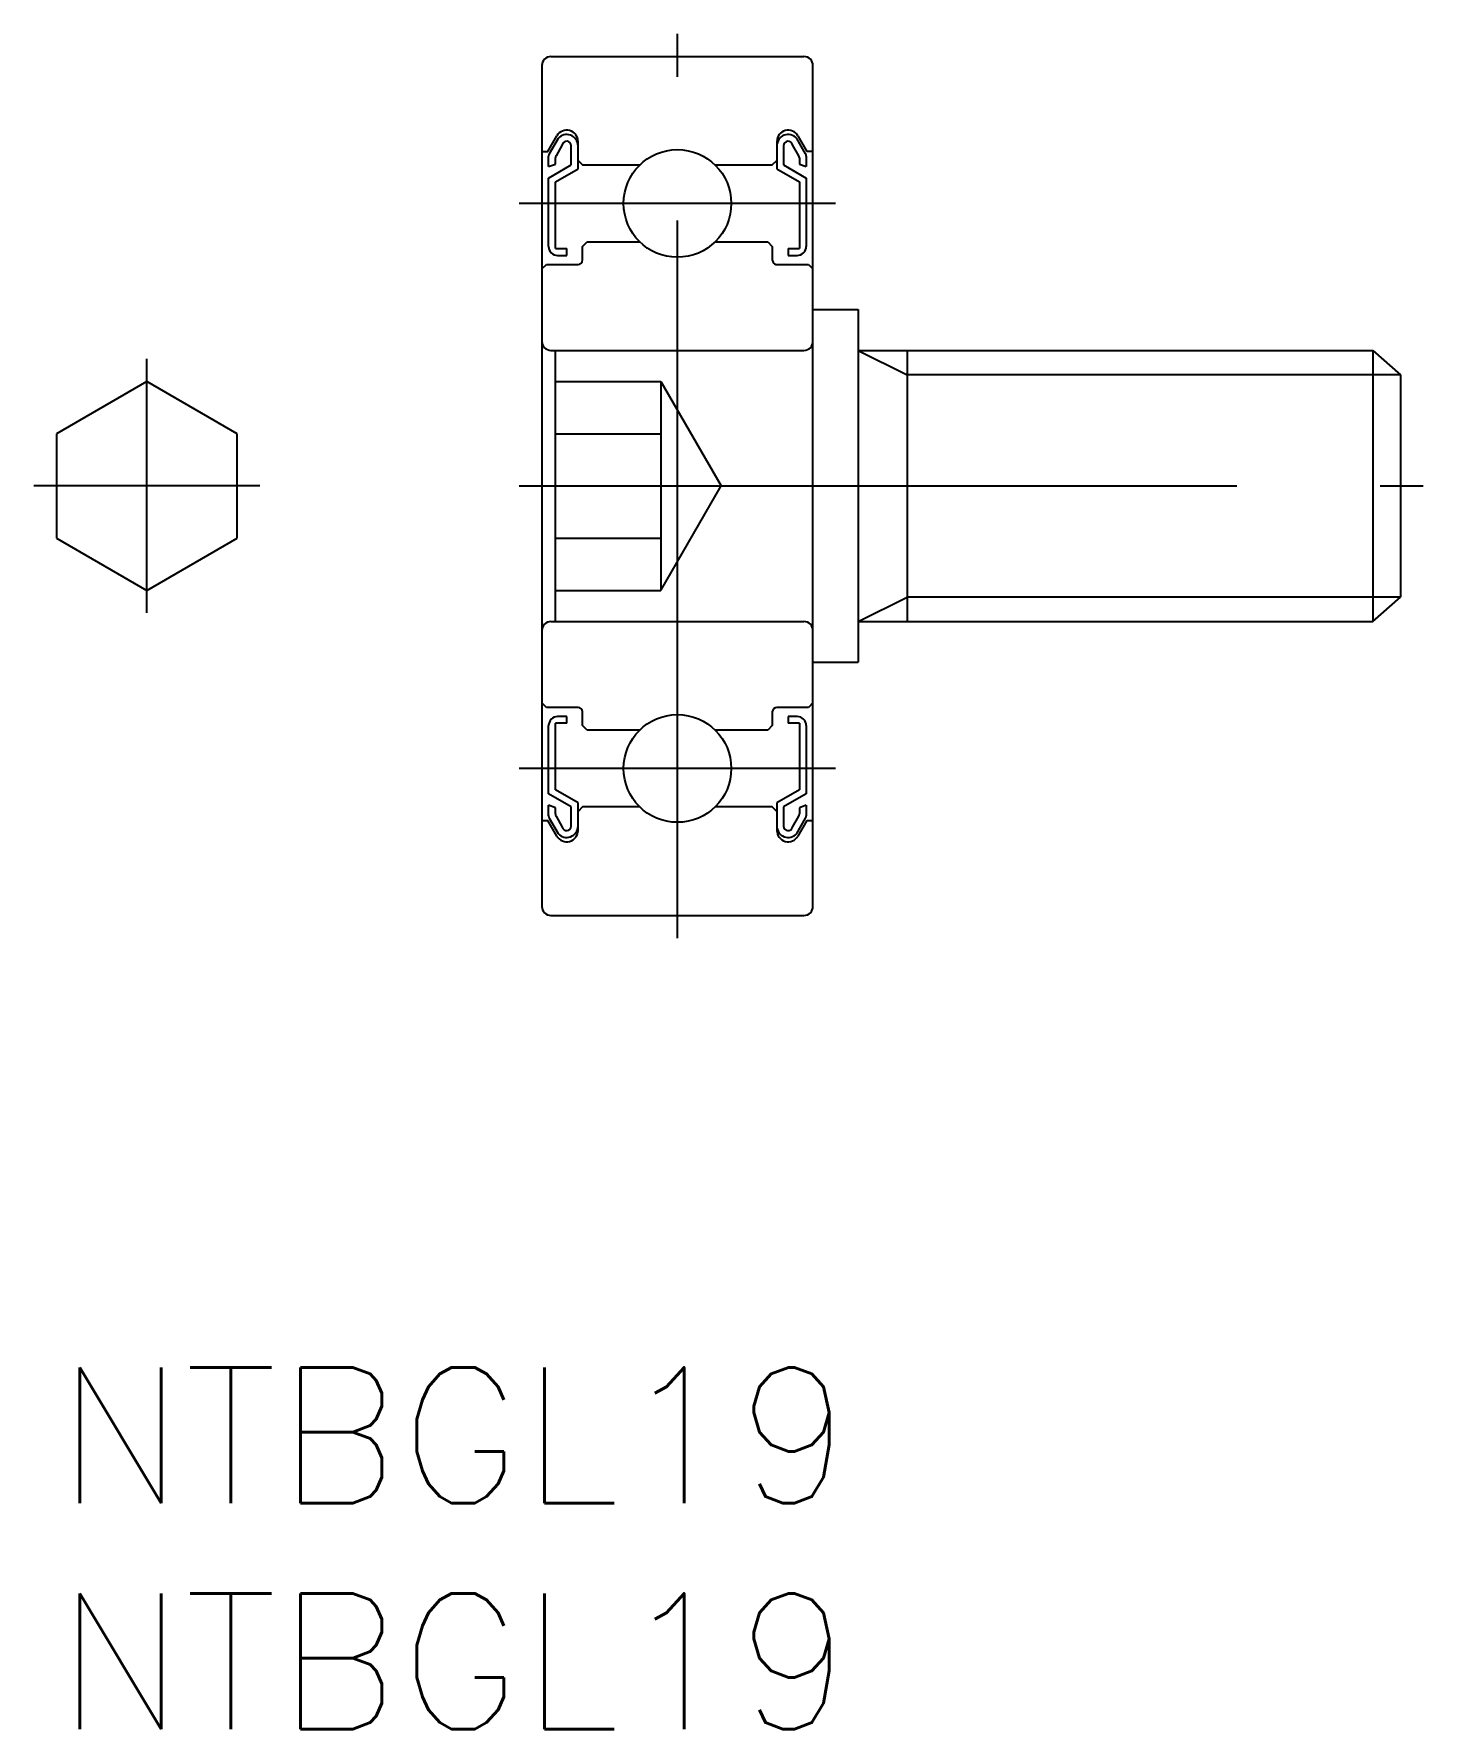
# Model space of a CAD drawing. Extents: x -0.5 to 30.2, y -8 to 29.5.
import ezdxf

# ---------------------------------------------------------------- set-up
doc = ezdxf.new("R2010")
doc.units = 0
doc.header["$LTSCALE"] = 0.5
doc.linetypes.add('CENTER', pattern=[50.8, 31.75, -6.35, 6.35, -6.35])
doc.linetypes.add('DASHED', pattern=[19.05, 12.7, -6.35])
for name, color, linetype in [('MSM_CENTER', 1, 'CENTER'), ('MSM_CONTINUOUS', 7, 'CONTINUOUS'), ('MSM_DASHED', 4, 'DASHED'), ('MSM_NARROW', 5, 'CONTINUOUS'), ('MSM_PART_NUMBER', 7, 'CONTINUOUS')]:
    doc.layers.add(name, color=color, linetype=linetype)
doc.styles.get("Standard").update_dxf_attribs({"font": 'txt.shx', "height": 3, "bigfont": 'bigfont.shx'})

# ---------------------------------------------------------------- blocks, each defined once
blk = doc.blocks.new('*U2')
at = {"layer": 'MSM_PART_NUMBER'}
blk.add_text('NTBGL19', height=3, dxfattribs=at).set_placement((0, -3))
blk = doc.blocks.new('*U3')
at = {"layer": 'MSM_PART_NUMBER'}
blk.add_text('NTBGL19', height=3, dxfattribs=at).set_placement((0, -8))

msp = doc.modelspace()

# ---------------------------------------------------------------- linework, layer by layer
at = {"layer": 'MSM_CENTER'}
for p, q in [((13.74, 9.5), (13.74, 29.5)), ((17.24, 25.75), (10.24, 25.75)), ((2, 16.691), (2, 22.309)), ((4.5, 19.5), (-0.5, 19.5)), ((10.24, 19.5), (30.24, 19.5)), ((17.24, 13.25), (10.24, 13.25))]:
    msp.add_line(p, q, dxfattribs=at)
at = {"layer": 'MSM_CONTINUOUS'}
for p, q in [((10.94, 29), (16.54, 29)), ((10.74, 28.8), (10.74, 10.2)), ((16.74, 10.2), (16.74, 28.8)), ((10.875, 26.9), (11.074, 27.245)), ((11.101, 27.188), (10.904, 26.847)), ((11.193, 27.047), (11.054, 26.806)), ((11.39, 26.6), (11.39, 27.025)), ((11.54, 26.7), (11.54, 27.12)), ((11.54, 26.513), (11.54, 27.025)), ((15.94, 27.12), (15.94, 26.7)), ((15.94, 27.025), (15.94, 26.513)), ((16.09, 27.025), (16.09, 26.6)), ((16.427, 26.806), (16.288, 27.047)), ((16.577, 26.847), (16.38, 27.188)), ((16.407, 27.245), (16.606, 26.9)), ((10.74, 26.9), (10.875, 26.9)), ((10.89, 26.564), (10.89, 26.797)), ((11.04, 26.618), (11.04, 26.756)), ((11.54, 26.7), (11.64, 26.6)), ((15.84, 26.6), (15.94, 26.7)), ((16.44, 26.756), (16.44, 26.618)), ((16.59, 26.797), (16.59, 26.564)), ((16.74, 26.9), (16.606, 26.9)), ((10.89, 26.564), (11.04, 26.618)), ((10.89, 26.311), (11.39, 26.6)), ((10.89, 24.8), (10.89, 26.311)), ((11.04, 26.225), (11.54, 26.513)), ((11.64, 26.6), (12.907, 26.6)), ((14.574, 26.6), (15.84, 26.6)), ((15.94, 26.513), (16.44, 26.225)), ((16.09, 26.6), (16.59, 26.311)), ((16.44, 26.618), (16.59, 26.564)), ((16.59, 26.311), (16.59, 24.8)), ((11.04, 24.75), (11.04, 26.225)), ((16.44, 26.225), (16.44, 24.75)), ((11.64, 24.8), (11.74, 24.9)), ((11.64, 24.5), (11.64, 24.8)), ((11.74, 24.9), (12.907, 24.9)), ((14.574, 24.9), (15.74, 24.9)), ((15.74, 24.9), (15.84, 24.8)), ((15.84, 24.8), (15.84, 24.5)), ((10.74, 24.3), (10.84, 24.4)), ((10.84, 24.4), (11.54, 24.4)), ((11.04, 24.75), (11.29, 24.75)), ((11.09, 24.6), (11.29, 24.6)), ((11.29, 24.6), (11.29, 24.75)), ((15.94, 24.4), (16.64, 24.4)), ((16.19, 24.75), (16.44, 24.75)), ((16.19, 24.75), (16.19, 24.6)), ((16.19, 24.6), (16.39, 24.6)), ((16.64, 24.4), (16.74, 24.3)), ((16.74, 23.4), (17.74, 23.4)), ((17.74, 23.4), (17.74, 15.6)), ((11.04, 16.5), (11.04, 22.5)), ((11.04, 22.5), (16.44, 22.5)), ((10.94, 22.5), (16.54, 22.5)), ((17.74, 22.5), (29.127, 22.5)), ((18.823, 22.5), (18.823, 16.5)), ((29.127, 22.5), (29.74, 21.958)), ((29.127, 22.5), (29.127, 16.5)), ((2, 21.809), (0, 20.655)), ((4, 20.655), (2, 21.809)), ((29.74, 21.958), (29.74, 17.041)), ((0, 20.655), (0, 18.345)), ((4, 18.345), (4, 20.655)), ((0, 18.345), (2, 17.191)), ((2, 17.191), (4, 18.345)), ((29.127, 16.5), (29.74, 17.041)), ((10.94, 16.5), (16.54, 16.5)), ((11.04, 16.5), (16.44, 16.5)), ((17.74, 16.5), (29.127, 16.5)), ((16.74, 15.6), (17.74, 15.6)), ((10.84, 14.6), (10.74, 14.7)), ((16.74, 14.7), (16.64, 14.6)), ((11.54, 14.6), (10.84, 14.6)), ((11.29, 14.4), (11.09, 14.4)), ((11.29, 14.25), (11.29, 14.4)), ((11.64, 14.2), (11.64, 14.5)), ((15.84, 14.5), (15.84, 14.2)), ((16.64, 14.6), (15.94, 14.6)), ((16.39, 14.4), (16.19, 14.4)), ((16.19, 14.4), (16.19, 14.25)), ((10.89, 12.689), (10.89, 14.2)), ((11.04, 12.775), (11.04, 14.25)), ((11.29, 14.25), (11.04, 14.25)), ((11.74, 14.1), (11.64, 14.2)), ((12.907, 14.1), (11.74, 14.1)), ((15.74, 14.1), (14.574, 14.1)), ((15.84, 14.2), (15.74, 14.1)), ((16.44, 14.25), (16.19, 14.25)), ((16.44, 14.25), (16.44, 12.775)), ((16.59, 14.2), (16.59, 12.689)), ((11.54, 12.487), (11.04, 12.775)), ((16.44, 12.775), (15.94, 12.487)), ((11.39, 12.4), (10.89, 12.689)), ((10.89, 12.203), (10.89, 12.436)), ((11.04, 12.382), (10.89, 12.436)), ((11.04, 12.244), (11.04, 12.382)), ((11.39, 11.975), (11.39, 12.4)), ((11.54, 11.975), (11.54, 12.487)), ((11.64, 12.4), (11.54, 12.3)), ((12.907, 12.4), (11.64, 12.4)), ((15.84, 12.4), (14.574, 12.4)), ((15.94, 12.3), (15.84, 12.4)), ((15.94, 12.487), (15.94, 11.975)), ((16.59, 12.689), (16.09, 12.4)), ((16.09, 12.4), (16.09, 11.975)), ((16.59, 12.436), (16.44, 12.382)), ((16.44, 12.382), (16.44, 12.244)), ((16.59, 12.436), (16.59, 12.203)), ((10.74, 12.1), (10.875, 12.1)), ((11.074, 11.755), (10.875, 12.1)), ((10.904, 12.153), (11.101, 11.812)), ((11.054, 12.194), (11.193, 11.953)), ((11.54, 11.88), (11.54, 12.3)), ((15.94, 12.3), (15.94, 11.88)), ((16.288, 11.953), (16.427, 12.194)), ((16.38, 11.812), (16.577, 12.153)), ((16.606, 12.1), (16.407, 11.755)), ((16.606, 12.1), (16.74, 12.1)), ((10.94, 10), (16.54, 10))]:
    msp.add_line(p, q, dxfattribs=at)
for centre in [(13.74, 25.75), (13.74, 13.25)]:
    msp.add_circle(centre, 1.191, dxfattribs=at)
for centre, radius, start, end in [((10.94, 28.8), 0.2, 90, 180), ((16.54, 28.8), 0.2, 0, 90), ((11.29, 27.12), 0.25, 359.9995, 150), ((11.29, 27.025), 0.25, 0, 139.1942), ((11.29, 27.025), 0.1, 0, 167.1245), ((16.19, 27.12), 0.25, 29.9999, 180.0002), ((16.19, 27.025), 0.25, 40.8058, 179.9999), ((16.19, 27.025), 0.1, 12.8754, 179.9999), ((10.99, 26.797), 0.1, 149.9998, 180), ((11.14, 26.756), 0.1, 149.9998, 180), ((16.34, 26.756), 0.1, 0, 30.0002), ((16.49, 26.797), 0.1, 0, 30.0002), ((11.09, 24.8), 0.2, 179.9999, 270.0002), ((16.39, 24.8), 0.2, 269.9998, 0), ((11.54, 24.5), 0.1, 270.0005, 0), ((15.94, 24.5), 0.1, 179.9994, 269.9998), ((10.94, 22.7), 0.2, 180, 270), ((16.54, 22.7), 0.2, 270, 0), ((10.94, 16.3), 0.2, 90, 180), ((16.54, 16.3), 0.2, 0, 90), ((11.09, 14.2), 0.2, 89.9997, 179.9997), ((11.54, 14.5), 0.1, 0, 89.9994), ((15.94, 14.5), 0.1, 90, 179.9999), ((16.39, 14.2), 0.2, 0, 90), ((10.99, 12.203), 0.1, 179.9994, 209.9997), ((11.14, 12.244), 0.1, 179.9994, 209.9997), ((16.34, 12.244), 0.1, 330.0002, 0.0005), ((16.49, 12.203), 0.1, 330.0002, 0), ((11.29, 11.88), 0.25, 209.9998, 0.0004), ((11.29, 11.975), 0.25, 220.8056, 0), ((11.29, 11.975), 0.1, 192.8751, 0), ((16.19, 11.975), 0.25, 179.9999, 319.1943), ((16.19, 11.88), 0.25, 179.9995, 330), ((16.19, 11.975), 0.1, 179.9999, 347.1248), ((10.94, 10.2), 0.2, 180, 270), ((16.54, 10.2), 0.2, 270, 0)]:
    msp.add_arc(centre, radius, start, end, dxfattribs=at)
at = {"layer": 'MSM_DASHED'}
for p, q in [((11.04, 21.809), (13.374, 21.809)), ((13.374, 21.809), (14.707, 19.5)), ((13.374, 21.809), (13.374, 17.191)), ((11.04, 20.655), (13.374, 20.655)), ((13.374, 17.191), (14.707, 19.5)), ((11.04, 18.345), (13.374, 18.345)), ((11.04, 17.191), (13.374, 17.191))]:
    msp.add_line(p, q, dxfattribs=at)
at = {"layer": 'MSM_NARROW'}
for p, q in [((17.74, 22.5), (18.823, 21.958)), ((29.74, 21.958), (18.823, 21.958)), ((17.74, 16.5), (18.823, 17.041)), ((29.74, 17.041), (18.823, 17.041))]:
    msp.add_line(p, q, dxfattribs=at)

# ---------------------------------------------------------------- block references
at = {"layer": 'MSM_CONTINUOUS'}
for name in ['*U2', '*U3']:
    msp.add_blockref(name, (0, 0), dxfattribs=at)

doc.saveas('drawing.dxf')
